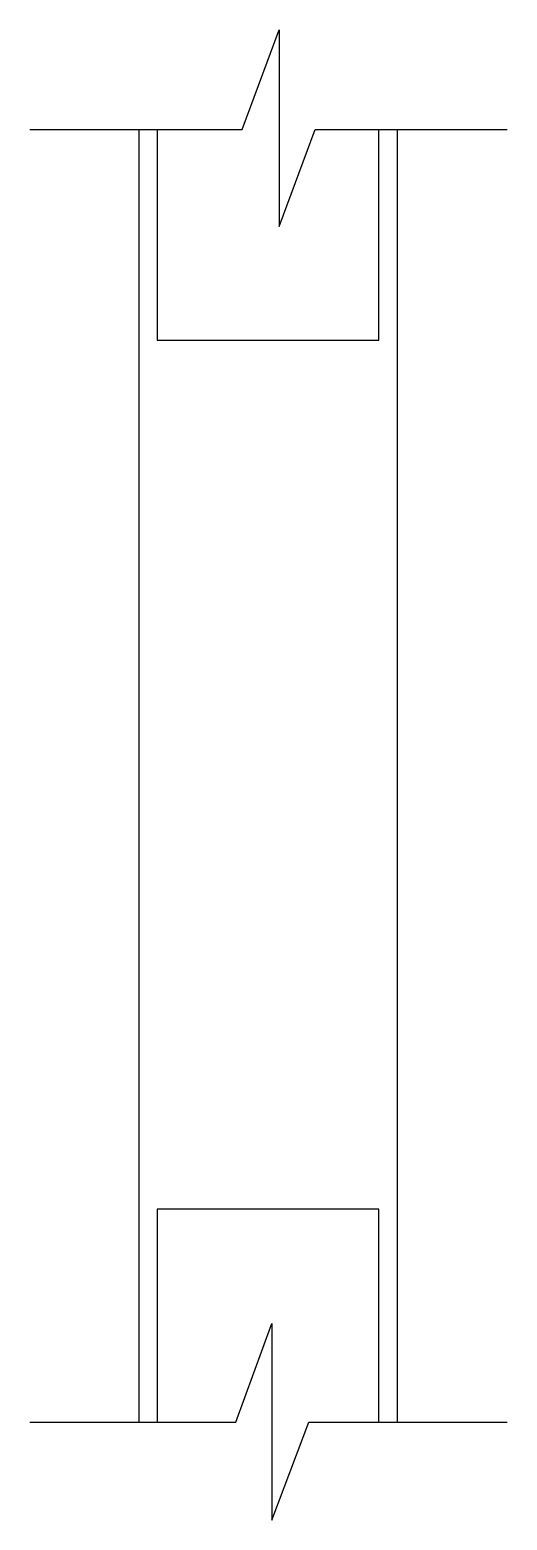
# Model space of a CAD drawing. Header units: metres. Extents: x 13321.5 to 13326.6, y 18534.7 to 18550.8.
import ezdxf

# ---------------------------------------------------------------- set-up
doc = ezdxf.new("R2010")
doc.units = ezdxf.units.M
doc.layers.add('PUB_DIM', color=90, linetype='Continuous')

msp = doc.modelspace()

# ---------------------------------------------------------------- linework, layer by layer
for points in [[(13322.85, 18549.76), (13322.85, 18547.48), (13325.25, 18547.48), (13325.25, 18549.76)], [(13325.25, 18535.76), (13325.25, 18538.07), (13322.85, 18538.07), (13322.85, 18535.76)]]:
    msp.add_lwpolyline(points)
at = {"layer": 'PUB_DIM'}
for p, q in [((13323.77, 18549.76), (13324.17, 18550.84)), ((13324.17, 18550.84), (13324.17, 18548.71)), ((13321.47, 18549.76), (13323.77, 18549.76)), ((13322.65, 18549.76), (13322.65, 18535.76)), ((13324.17, 18548.71), (13324.56, 18549.76)), ((13324.56, 18549.76), (13326.64, 18549.76)), ((13325.45, 18549.76), (13325.45, 18535.76)), ((13323.7, 18535.76), (13324.09, 18536.83)), ((13324.09, 18536.83), (13324.09, 18534.7)), ((13321.47, 18535.76), (13323.7, 18535.76)), ((13324.09, 18534.7), (13324.49, 18535.76)), ((13324.49, 18535.76), (13326.64, 18535.76))]:
    msp.add_line(p, q, dxfattribs=at)

doc.saveas('drawing.dxf')
